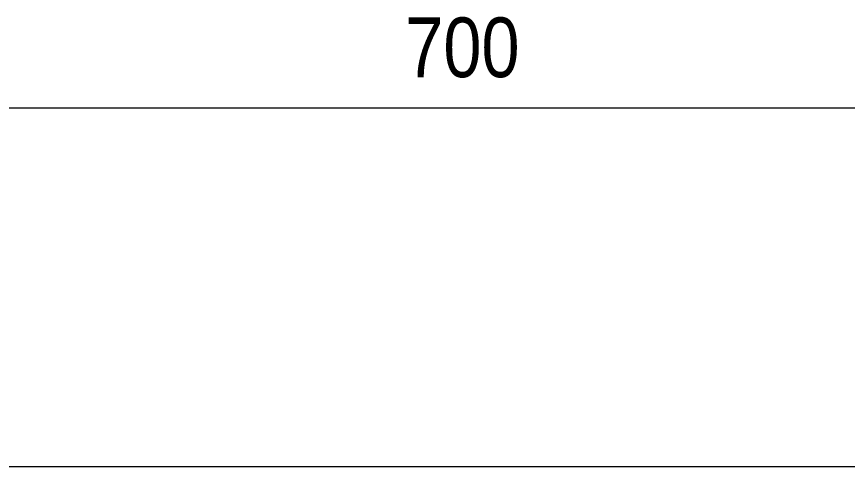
# Model space of a CAD drawing. Extents: x -1439 to 23780, y -1362 to 4476.
# Drawn here: x 1497.9 to 1636.9, y 3925 to 4000.3 of the extents above; entities that cross this region are included whole.
import ezdxf

# ---------------------------------------------------------------- set-up
doc = ezdxf.new("R2010")
doc.units = 0
doc.header["$MEASUREMENT"] = 0
doc.linetypes.add('Audi$0$DASHDOT2', pattern=[0.5, 0.25, -0.125, 0, -0.125])
doc.layers.get('0').update_dxf_attribs({"color": 9, "lineweight": 9})
doc.layers.get('Defpoints').update_dxf_attribs({"color": 9, "lineweight": 9})
for name, color, linetype, lineweight in [('Audi$0$10', 8, 'Continuous', 9), ('Audi$0$24', 8, 'Audi$0$DASHDOT2', 9), ('Audi$0$25', 8, 'Continuous', 9)]:
    doc.layers.add(name, color=color, linetype=linetype, lineweight=lineweight)
doc.styles.add('Audi$0$MuuM_TEXT-STANDART', font='ARIALN.TTF')
doc.dimstyles.new('Audi$0$MuuM_DIM50', dxfattribs={"dimscale": 5, "dimtxt": 2, "dimasz": 1, "dimexe": 1, "dimexo": 1, "dimgap": 1, "dimtad": 1, "dimdec": 1, "dimrnd": 0.5, "dimdsep": 46, "dimtxsty": 'Audi$0$MuuM_TEXT-STANDART', "dimblk": 'Audi$0$_ArchTick', "dimcen": 0, "dimdle": 0.15, "dimclrd": 256, "dimclre": 256, "dimclrt": 256, "dimadec": 0, "dimazin": 0, "dimtfac": 5, "dimtdec": 1, "dimtix": 1, "dimtmove": 2, "dimatfit": 3, "dimldrblk": 'Audi$0$_Dot', "dimfxl": 3, "dimfxlon": 1, "dimtolj": 1, "dimlwd": -1, "dimlwe": -1, "dimarcsym": 0})

# ---------------------------------------------------------------- blocks, each defined once
blk = doc.blocks.new('Audi$0$_ArchTick')
at = {"color": 0, "linetype": 'ByBlock', "const_width": 0.15}
blk.add_lwpolyline([(-0.5, -0.5), (0.5, 0.5)], dxfattribs=at)
blk = doc.blocks.new('*D501')
at = {"layer": 'Audi$0$25', "transparency": 16777216}
for p, q in [((-3500, 1215), (-3500, 1195)), ((-2800, 1215), (-2800, 1195)), ((-2799.25, 1200), (-3500.75, 1200))]:
    blk.add_line(p, q, dxfattribs=at)
at = {"layer": 'Defpoints', "color": 0, "transparency": 16777216}
for p in [(-3500, 1250), (-2800, 1250), (-3500, 1200)]:
    blk.add_point(p, dxfattribs=at)
at = {"layer": 'Audi$0$25', "transparency": 16777216, "xscale": 5, "yscale": 5, "zscale": 5, "rotation": 180}
blk.add_blockref('Audi$0$_ArchTick', (-3500, 1200), dxfattribs=at)
at = {"layer": 'Audi$0$25', "transparency": 16777216, "xscale": 5, "yscale": 5, "zscale": 5}
blk.add_blockref('Audi$0$_ArchTick', (-2800, 1200), dxfattribs=at)
at = {"layer": 'Audi$0$25', "transparency": 16777216, "insert": (-3150, 1210.11), "char_height": 10, "attachment_point": 5, "style": 'Audi$0$MuuM_TEXT-STANDART'}
blk.add_mtext('\\A1;700', dxfattribs=at)
blk = doc.blocks.new('Audi$0$_Dot')
at = {"color": 0, "linetype": 'ByBlock', "lineweight": -2}
blk.add_line((-0.5, 0), (-1, 0), dxfattribs=at)
at = {"color": 0, "linetype": 'ByBlock', "const_width": 0.5}
blk.add_lwpolyline([(-0.25, 0, 1), (0.25, 0, 1)], format="xyb", close=True, dxfattribs=at)
blk = doc.blocks.new('Audi$0$P-AKS_AUDI')
at = {"layer": 'Audi$0$25'}
dim = blk.add_linear_dim(base=(-3500, 1200), p1=(-2800, 1250), p2=(-3500, 1250), dimstyle='Audi$0$MuuM_DIM50', dxfattribs=at)
dim.commit()
dim.dimension.update_dxf_attribs({"geometry": '*D501', "text_midpoint": (-3150, 1210.11)})
blk = doc.blocks.new('Audi$0$p-zemin kat')
at = {"layer": 'Audi$0$24'}
blk.add_blockref('Audi$0$P-AKS_AUDI', (4722.5, 2785), dxfattribs=at)

msp = doc.modelspace()

# ---------------------------------------------------------------- linework, layer by layer
msp.add_lwpolyline([(1122.5, 3925), (2262.5, 3925)])

# ---------------------------------------------------------------- block references
at = {"layer": 'Audi$0$10'}
msp.add_blockref('Audi$0$p-zemin kat', (0, 0), dxfattribs=at)

doc.saveas('drawing.dxf')
